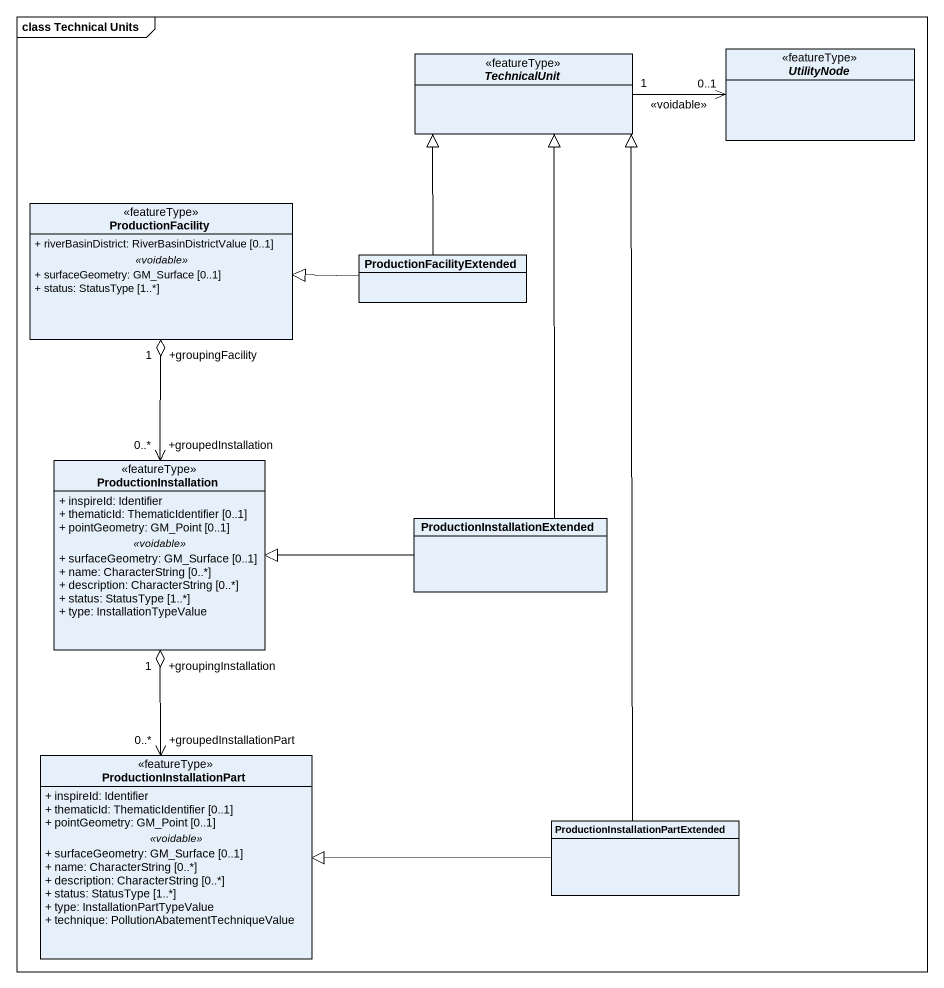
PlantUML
@startuml
mainframe class Technical Units
hide circle
hide empty members
skinparam classAttributeIconSize 0
abstract class TechnicalUnit <<featureType>>
abstract class UtilityNode <<featureType>>
class ProductionFacility <<featureType>> {
  + riverBasinDistrict: RiverBasinDistrictValue [0..1]
  .. <<voidable>> ..
  + surfaceGeometry: GM_Surface [0..1]
  + status: StatusType [1..*]
}
class ProductionFacilityExtended
class ProductionInstallation <<featureType>> {
  + inspireId: Identifier
  + thematicId: ThematicIdentifier [0..1]
  + pointGeometry: GM_Point [0..1]
  .. <<voidable>> ..
  + surfaceGeometry: GM_Surface [0..1]
  + name: CharacterString [0..*]
  + description: CharacterString [0..*]
  + status: StatusType [1..*]
  + type: InstallationTypeValue
}
class "ProductionInstallationExtended" as ProductionInstallationExtend
class ProductionInstallationPart <<featureType>> {
  + inspireId: Identifier
  + thematicId: ThematicIdentifier [0..1]
  + pointGeometry: GM_Point [0..1]
  .. <<voidable>> ..
  + surfaceGeometry: GM_Surface [0..1]
  + name: CharacterString [0..*]
  + description: CharacterString [0..*]
  + status: StatusType [1..*]
  + type: InstallationPartTypeValue
  + technique: PollutionAbatementTechniqueValue
}
class "ProductionInstallationPartExtended" as ProductionInstallationPartEx
TechnicalUnit "1" -right-> "0..1" UtilityNode : <<voidable>>
ProductionFacilityExtended -up-|> TechnicalUnit
ProductionFacilityExtended -left-|> ProductionFacility
ProductionInstallation "+groupedInstallation\n0..*" <-up-o "+groupingFacility\n1" ProductionFacility
ProductionInstallationExtend -up-|> TechnicalUnit
ProductionInstallationExtend -left-|> ProductionInstallation
ProductionInstallationPart "+groupedInstallationPart\n0..*" <-up-o "+groupingInstallation\n1" ProductionInstallation
ProductionInstallationPartEx -up-|> TechnicalUnit
ProductionInstallationPartEx -left-|> ProductionInstallationPart
@enduml
